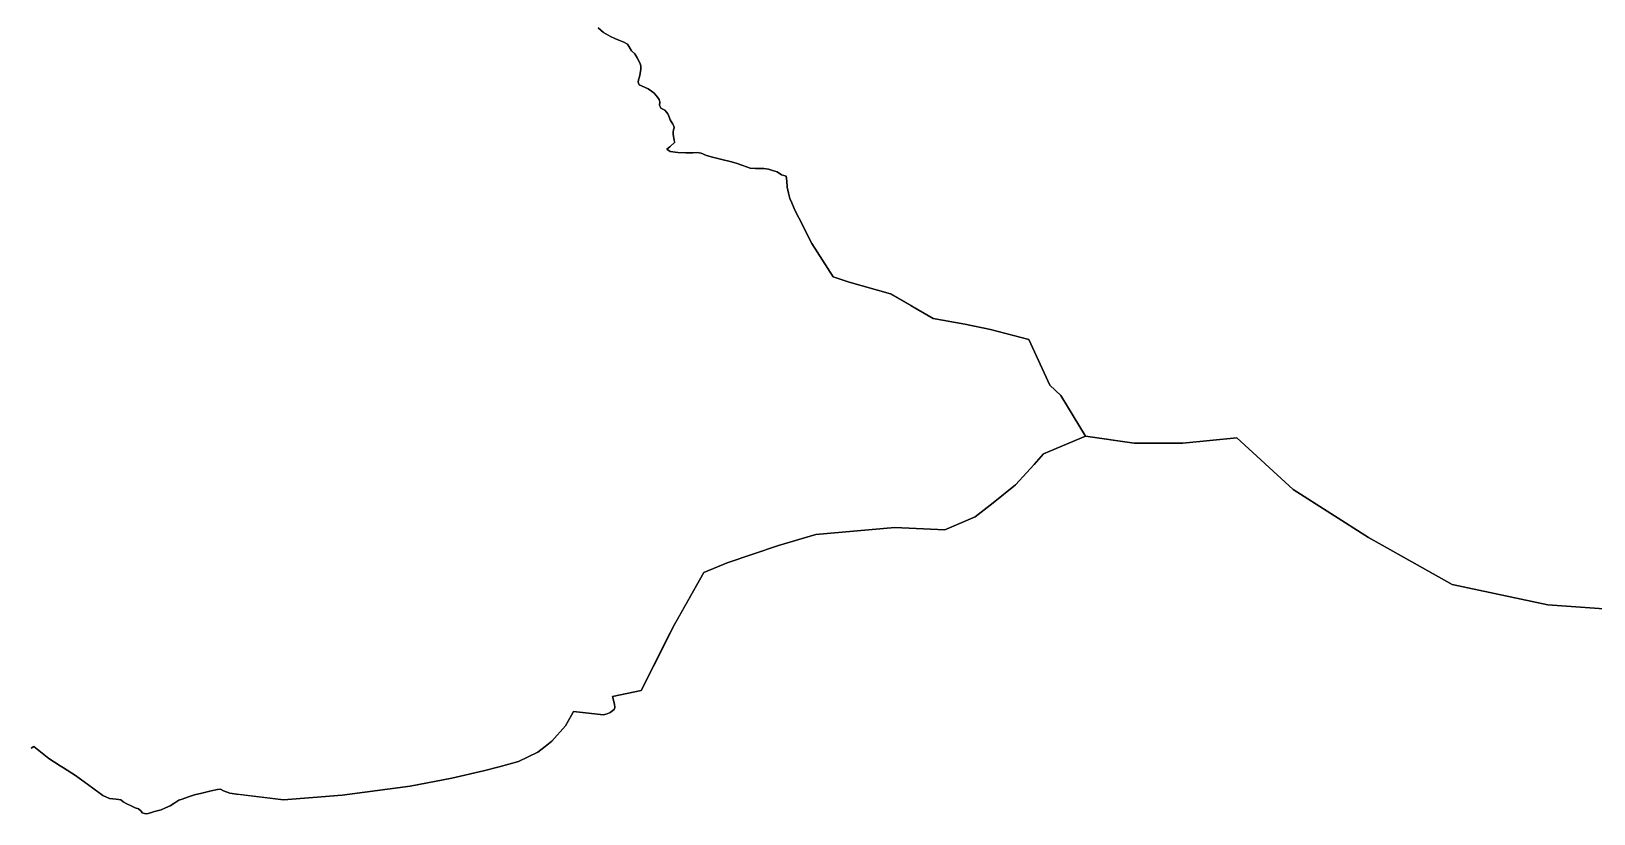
# Model space of a CAD drawing. Header units: metres. Extents: x 245125 to 394351, y 270578 to 4233311.
# Drawn here: x 277242 to 280211, y 4214046 to 4215533 of the extents above; entities that cross this region are included whole.
import ezdxf
from ezdxf.lldxf.tags import DXFTag

# ---------------------------------------------------------------- set-up
doc = ezdxf.new("R2010")
doc.units = ezdxf.units.M
doc.layers.add('ASTOTA', color=7, linetype='Continuous')
doc.layers.add('ΟΡΙΑ ΟΤΑ', color=7, linetype='Continuous')
tags = doc.linetypes.add('HIDDEN', pattern=[0.375, 0.25, -0.125]).pattern_tags.tags
tags[6:7] = [DXFTag(74, 4), DXFTag(75, 0), DXFTag(340, '0'), DXFTag(46, 1.0), DXFTag(50, 0.0), DXFTag(44, 0.0), DXFTag(45, 0.0)]
tags[4:5] = [DXFTag(74, 4), DXFTag(75, 0), DXFTag(340, '0'), DXFTag(46, 1.0), DXFTag(50, 0.0), DXFTag(44, 0.0), DXFTag(45, 0.0)]

msp = doc.modelspace()

# ---------------------------------------------------------------- linework, layer by layer
at = {"layer": 'ASTOTA', "color": 253, "linetype": 'HIDDEN', "ltscale": 300}
for points in [[(278319.2, 4215539.8), (278329.6, 4215530.7), (278342.5, 4215523.3), (278350.8, 4215519.5), (278358.7, 4215515.9), (278367.9, 4215512.3), (278375.1, 4215508.5), (278378.2, 4215503.6), (278382.9, 4215496), (278388.8, 4215490.4), (278393.6, 4215482.4), (278398.2, 4215472.9), (278400.5, 4215467.3), (278400.6, 4215461.3), (278399.4, 4215452.7), (278397.8, 4215446.7), (278395.8, 4215440.8), (278395, 4215436.3), (278397.3, 4215431.5), (278407.1, 4215426.7), (278414.3, 4215423.4), (278420.5, 4215419.3), (278425.8, 4215415.3), (278428.8, 4215411.8), (278432.1, 4215407.6), (278434.9, 4215403.3), (278436.4, 4215398), (278436.1, 4215392.9), (278437.1, 4215389.8), (278438.5, 4215386.8), (278442.4, 4215385.2), (278446.2, 4215383.1), (278449.3, 4215379.5), (278451.4, 4215375.9), (278453.3, 4215372), (278454.6, 4215368.5), (278455.9, 4215364.6), (278461, 4215356.3), (278463.3, 4215352.4), (278463.4, 4215349.6), (278462.6, 4215345.6), (278461.9, 4215341.7), (278462, 4215337), (278462.3, 4215333.7), (278462.8, 4215329.2), (278463.5, 4215326.2), (278464, 4215324.7), (278464.9, 4215322.3), (278455.2, 4215313.3), (278449.6, 4215308.7), (278456.2, 4215304.6), (278470.6, 4215302.5), (278486, 4215302.3), (278499, 4215302.3), (278507.2, 4215302.8), (278514.7, 4215301.5), (278525.4, 4215296.9), (278536.7, 4215293.8), (278554.1, 4215289.2), (278570.3, 4215285.6), (278581.4, 4215282.4), (278594, 4215277.9), (278608.2, 4215272.8), (278618.5, 4215272.1), (278634.3, 4215272.4), (278642.7, 4215271.2), (278650.8, 4215268.3), (278659.5, 4215266), (278667.9, 4215260.5), (278676.6, 4215257.6), (278677.6, 4215247.9), (278678.2, 4215237), (278681.1, 4215225.4), (278683.7, 4215215.4), (278687.2, 4215207.3), (278691.4, 4215196), (278696.6, 4215185.7), (278700.3, 4215178.5), (278725.4, 4215129.7), (278765.9, 4215066.2), (278795.9, 4215056.1), (278874.7, 4215034.1), (278913.4, 4215011.7), (278924, 4215005.6), (278955.7, 4214987.3), (279016.1, 4214976.2), (279064.5, 4214966.2), (279137.5, 4214947.5), (279177.3, 4214860.4), (279198, 4214840.8), (279245.1, 4214763.9), (279165.4, 4214730.3), (279147.8, 4214709.9), (279112.1, 4214671.4), (279069.7, 4214636.8), (279035.7, 4214610.2), (278977.8, 4214585.7), (278882.9, 4214590), (278733, 4214576.5), (278661.7, 4214555.5), (278564.6, 4214522.9), (278520.1, 4214504.7), (278461.9, 4214401.5), (278448.2, 4214374.2), (278424.2, 4214326.4), (278400.8, 4214280), (278346.7, 4214269), (278350.1, 4214254.2), (278351.1, 4214247.7), (278349.7, 4214244.4), (278342, 4214238.4), (278336.7, 4214235.9), (278329.4, 4214234.3), (278289.7, 4214238.4), (278272.6, 4214240.5), (278268.7, 4214233.4), (278257.5, 4214212.9), (278231.2, 4214183.9), (278218.6, 4214174.1), (278204.5, 4214163.2), (278168.1, 4214145.3), (278131.3, 4214135.2), (278101.7, 4214127.7), (278041.3, 4214113.9), (277962.2, 4214098.5), (277833.1, 4214081.2), (277721.2, 4214072.4), (277632, 4214083.4), (277619.8, 4214085.1), (277607.3, 4214089.7), (277601.8, 4214092.7), (277595.8, 4214092.2), (277584, 4214089.3), (277566.4, 4214085), (277552.2, 4214081.9), (277541.1, 4214078.5), (277528.7, 4214073.8), (277522.7, 4214071.9), (277514.9, 4214066.8), (277506, 4214061.4), (277497.5, 4214057), (277489.1, 4214053.3), (277476.7, 4214050.1), (277469.1, 4214048), (277461.8, 4214046), (277457.5, 4214046.3), (277453.3, 4214048), (277451.3, 4214050.9), (277446.2, 4214055.1), (277439.8, 4214057.6), (277433.1, 4214060.4), (277422.3, 4214065.3), (277416.8, 4214068.9), (277412.6, 4214072.6), (277403.4, 4214074), (277390.7, 4214074.8), (277378.1, 4214081), (277326.1, 4214118.7), (277303.5, 4214133.5), (277297.5, 4214137.4), (277275.9, 4214151.1), (277246.9, 4214173.6), (277242, 4214170.7)], [(277242, 4214170.7), (277246.9, 4214173.6), (277275.9, 4214151.1), (277297.5, 4214137.4), (277303.5, 4214133.5), (277326.1, 4214118.7), (277356.1, 4214097), (277378.1, 4214081), (277390.7, 4214074.8), (277403.4, 4214074), (277412.6, 4214072.6), (277416.8, 4214068.9), (277422.3, 4214065.3), (277433.1, 4214060.4), (277439.8, 4214057.6), (277446.2, 4214055.1), (277451.3, 4214050.9), (277453.3, 4214048), (277457.5, 4214046.3), (277461.8, 4214046), (277469.1, 4214048), (277476.7, 4214050.1), (277489.1, 4214053.3), (277497.5, 4214057), (277506, 4214061.4), (277514.9, 4214066.8), (277522.7, 4214071.9), (277528.7, 4214073.8), (277541.1, 4214078.5), (277552.2, 4214081.9), (277566.4, 4214085), (277584, 4214089.3), (277595.8, 4214092.2), (277601.8, 4214092.7), (277607.3, 4214089.7), (277619.8, 4214085.1), (277632, 4214083.4), (277634.5, 4214083.1), (277721.2, 4214072.4), (277833.1, 4214081.2), (277962.2, 4214098.5), (278041.3, 4214113.9), (278101.7, 4214127.7), (278131.3, 4214135.2), (278168.1, 4214145.3), (278204.5, 4214163.2), (278218.6, 4214174.1), (278231.2, 4214183.9), (278257.5, 4214212.9), (278268.7, 4214233.4), (278272.6, 4214240.5), (278289.7, 4214238.4), (278329.4, 4214234.3), (278336.7, 4214235.9), (278342, 4214238.4), (278349.7, 4214244.4), (278351.1, 4214247.7), (278350.1, 4214254.2), (278346.7, 4214269), (278400.8, 4214280), (278456, 4214389.7), (278461.9, 4214401.5), (278472, 4214419.3), (278520.1, 4214504.7), (278564.6, 4214522.9), (278661.7, 4214555.5), (278733, 4214576.5), (278882.9, 4214590), (278977.8, 4214585.7), (279035.7, 4214610.2), (279069.7, 4214636.8), (279112.1, 4214671.4), (279147.8, 4214709.9), (279165.4, 4214730.3), (279245.1, 4214763.9), (279337.3, 4214750.5), (279429.9, 4214750.5), (279532.5, 4214760.7), (279639.6, 4214662.3), (279782.7, 4214571.3), (279941.8, 4214481.6), (280123.8, 4214443), (280265.1, 4214432.7)]]:
    msp.add_lwpolyline(points, dxfattribs=at)
at = {"layer": 'ΟΡΙΑ ΟΤΑ'}
msp.add_lwpolyline([(280265.1, 4214432.7), (280123.8, 4214443), (279941.8, 4214481.6), (279782.7, 4214571.3), (279639.6, 4214662.3), (279532.5, 4214760.7), (279429.9, 4214750.5), (279337.3, 4214750.5), (279245.1, 4214763.9), (279198, 4214840.8), (279177.3, 4214860.4), (279137.5, 4214947.5), (279064.5, 4214966.2), (279016.1, 4214976.2), (278955.7, 4214987.3), (278874.7, 4215034.1), (278795.9, 4215056.1), (278765.9, 4215066.2), (278725.4, 4215129.7), (278699.6, 4215179.9), (278696.6, 4215185.7), (278691.4, 4215196), (278687.2, 4215207.3), (278683.7, 4215215.4), (278681.1, 4215225.4), (278678.2, 4215237), (278677.6, 4215247.9), (278676.6, 4215257.6), (278667.9, 4215260.5), (278659.5, 4215266), (278650.8, 4215268.3), (278642.7, 4215271.2), (278634.3, 4215272.4), (278618.5, 4215272.1), (278608.2, 4215272.8), (278594, 4215277.9), (278581.4, 4215282.4), (278570.3, 4215285.6), (278554.1, 4215289.2), (278536.7, 4215293.8), (278525.4, 4215296.9), (278514.7, 4215301.5), (278507.2, 4215302.8), (278499, 4215302.3), (278486, 4215302.3), (278470.6, 4215302.5), (278456.2, 4215304.6), (278449.6, 4215308.7), (278455.2, 4215313.3), (278464.9, 4215322.3), (278464.4, 4215323.7), (278463.5, 4215326.2), (278462.8, 4215329.2), (278462.3, 4215333.7), (278462, 4215337), (278461.9, 4215341.7), (278462.6, 4215345.6), (278463.4, 4215349.6), (278463.3, 4215352.4), (278461, 4215356.3), (278455.9, 4215364.6), (278454.6, 4215368.5), (278453.3, 4215372), (278451.4, 4215375.9), (278449.3, 4215379.5), (278446.2, 4215383.1), (278442.4, 4215385.2), (278438.5, 4215386.8), (278437.1, 4215389.8), (278436.1, 4215392.9), (278436.4, 4215398), (278434.9, 4215403.3), (278432.1, 4215407.6), (278428.8, 4215411.8), (278425.8, 4215415.3), (278420.5, 4215419.3), (278414.3, 4215423.4), (278407.1, 4215426.7), (278397.3, 4215431.5), (278395, 4215436.3), (278395.8, 4215440.8), (278397.8, 4215446.7), (278399.4, 4215452.7), (278400.6, 4215461.3), (278400.5, 4215467.3), (278398.2, 4215472.9), (278393.6, 4215482.4), (278388.8, 4215490.4), (278382.9, 4215496), (278378.2, 4215503.6), (278375.1, 4215508.5), (278367.9, 4215512.3), (278358.7, 4215515.9), (278350.8, 4215519.5), (278342.5, 4215523.3), (278329.6, 4215530.7), (278319.2, 4215539.8)], dxfattribs=at)
msp.add_lwpolyline([(280265.1, 4214432.7), (280123.8, 4214443), (279941.8, 4214481.6), (279782.7, 4214571.3), (279639.6, 4214662.3), (279532.5, 4214760.7), (279429.9, 4214750.5), (279337.3, 4214750.5), (279245.1, 4214763.9), (279198, 4214840.8), (279177.3, 4214860.4), (279137.5, 4214947.5), (279064.5, 4214966.2), (279016.1, 4214976.2), (278955.7, 4214987.3), (278874.7, 4215034.1), (278795.9, 4215056.1), (278765.9, 4215066.2), (278725.4, 4215129.7), (278699.6, 4215179.9), (278696.6, 4215185.7), (278691.4, 4215196), (278687.2, 4215207.3), (278683.7, 4215215.4), (278681.1, 4215225.4), (278678.2, 4215237), (278677.6, 4215247.9), (278676.6, 4215257.6), (278667.9, 4215260.5), (278659.5, 4215266), (278650.8, 4215268.3), (278642.7, 4215271.2), (278634.3, 4215272.4), (278618.5, 4215272.1), (278608.2, 4215272.8), (278594, 4215277.9), (278581.4, 4215282.4), (278570.3, 4215285.6), (278554.1, 4215289.2), (278536.7, 4215293.8), (278525.4, 4215296.9), (278514.7, 4215301.5), (278507.2, 4215302.8), (278499, 4215302.3), (278486, 4215302.3), (278470.6, 4215302.5), (278456.2, 4215304.6), (278449.6, 4215308.7), (278455.2, 4215313.3), (278464.9, 4215322.3), (278464.4, 4215323.7), (278463.5, 4215326.2), (278462.8, 4215329.2), (278462.3, 4215333.7), (278462, 4215337), (278461.9, 4215341.7), (278462.6, 4215345.6), (278463.4, 4215349.6), (278463.3, 4215352.4), (278461, 4215356.3), (278455.9, 4215364.6), (278454.6, 4215368.5), (278453.3, 4215372), (278451.4, 4215375.9), (278449.3, 4215379.5), (278446.2, 4215383.1), (278442.4, 4215385.2), (278438.5, 4215386.8), (278437.1, 4215389.8), (278436.1, 4215392.9), (278436.4, 4215398), (278434.9, 4215403.3), (278432.1, 4215407.6), (278428.8, 4215411.8), (278425.8, 4215415.3), (278420.5, 4215419.3), (278414.3, 4215423.4), (278407.1, 4215426.7), (278397.3, 4215431.5), (278395, 4215436.3), (278395.8, 4215440.8), (278397.8, 4215446.7), (278399.4, 4215452.7), (278400.6, 4215461.3), (278400.5, 4215467.3), (278398.2, 4215472.9), (278393.6, 4215482.4), (278388.8, 4215490.4), (278382.9, 4215496), (278378.2, 4215503.6), (278375.1, 4215508.5), (278367.9, 4215512.3), (278358.7, 4215515.9), (278350.8, 4215519.5), (278342.5, 4215523.3), (278329.6, 4215530.7), (278319.2, 4215539.8)], dxfattribs=at)
msp.add_lwpolyline([(280265.1, 4214432.7), (280123.8, 4214443), (279941.8, 4214481.6), (279782.7, 4214571.3), (279639.6, 4214662.3), (279532.5, 4214760.7), (279429.9, 4214750.5), (279337.3, 4214750.5), (279245.1, 4214763.9), (279198, 4214840.8), (279177.3, 4214860.4), (279137.5, 4214947.5), (279064.5, 4214966.2), (279016.1, 4214976.2), (278955.7, 4214987.3), (278874.7, 4215034.1), (278795.9, 4215056.1), (278765.9, 4215066.2), (278725.4, 4215129.7), (278699.6, 4215179.9), (278696.6, 4215185.7), (278691.4, 4215196), (278687.2, 4215207.3), (278683.7, 4215215.4), (278681.1, 4215225.4), (278678.2, 4215237), (278677.6, 4215247.9), (278676.6, 4215257.6), (278667.9, 4215260.5), (278659.5, 4215266), (278650.8, 4215268.3), (278642.7, 4215271.2), (278634.3, 4215272.4), (278618.5, 4215272.1), (278608.2, 4215272.8), (278594, 4215277.9), (278581.4, 4215282.4), (278570.3, 4215285.6), (278554.1, 4215289.2), (278536.7, 4215293.8), (278525.4, 4215296.9), (278514.7, 4215301.5), (278507.2, 4215302.8), (278499, 4215302.3), (278486, 4215302.3), (278470.6, 4215302.5), (278456.2, 4215304.6), (278449.6, 4215308.7), (278455.2, 4215313.3), (278464.9, 4215322.3), (278464.4, 4215323.7), (278463.5, 4215326.2), (278462.8, 4215329.2), (278462.3, 4215333.7), (278462, 4215337), (278461.9, 4215341.7), (278462.6, 4215345.6), (278463.4, 4215349.6), (278463.3, 4215352.4), (278461, 4215356.3), (278455.9, 4215364.6), (278454.6, 4215368.5), (278453.3, 4215372), (278451.4, 4215375.9), (278449.3, 4215379.5), (278446.2, 4215383.1), (278442.4, 4215385.2), (278438.5, 4215386.8), (278437.1, 4215389.8), (278436.1, 4215392.9), (278436.4, 4215398), (278434.9, 4215403.3), (278432.1, 4215407.6), (278428.8, 4215411.8), (278425.8, 4215415.3), (278420.5, 4215419.3), (278414.3, 4215423.4), (278407.1, 4215426.7), (278397.3, 4215431.5), (278395, 4215436.3), (278395.8, 4215440.8), (278397.8, 4215446.7), (278399.4, 4215452.7), (278400.6, 4215461.3), (278400.5, 4215467.3), (278398.2, 4215472.9), (278393.6, 4215482.4), (278388.8, 4215490.4), (278382.9, 4215496), (278378.2, 4215503.6), (278375.1, 4215508.5), (278367.9, 4215512.3), (278358.7, 4215515.9), (278350.8, 4215519.5), (278342.5, 4215523.3), (278329.6, 4215530.7), (278319.2, 4215539.8)], dxfattribs=at)

doc.saveas('drawing.dxf')
